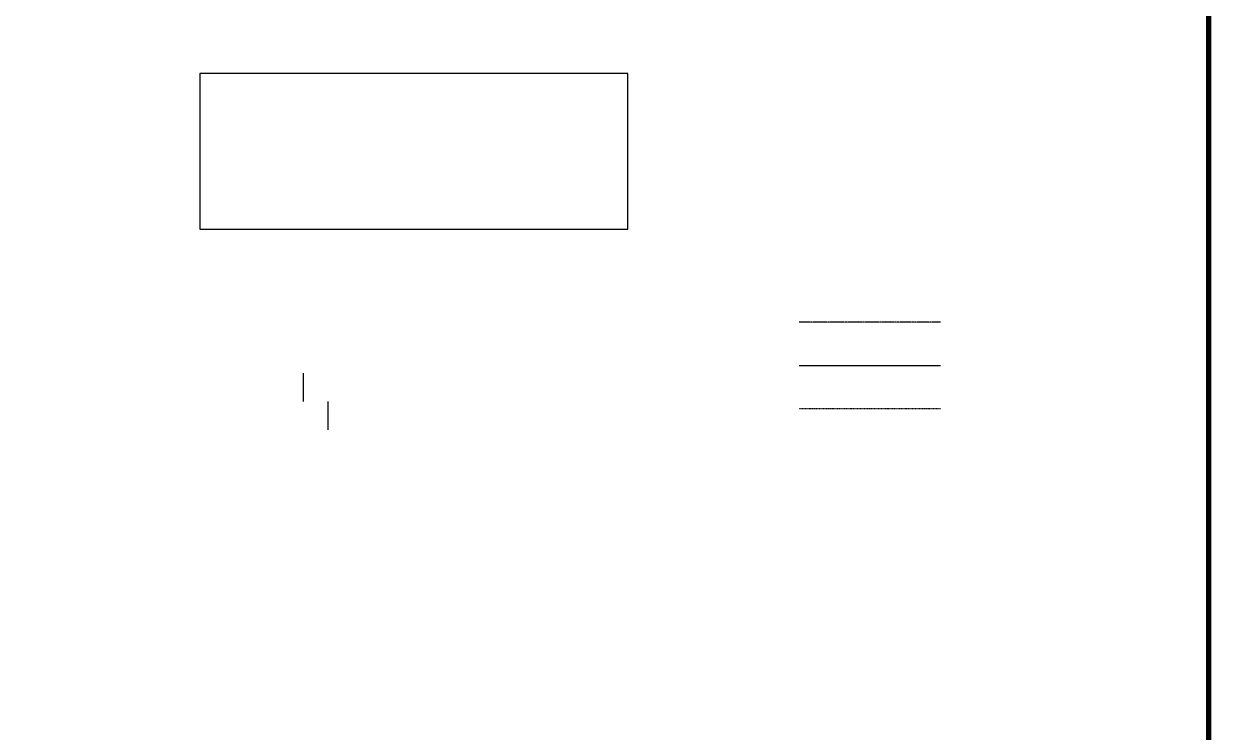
# Model space of a CAD drawing. Header units: feet. Extents: x 1407108 to 2957709, y -1501070 to -681589.
# Drawn here: x 1731210 to 1753588, y -800969 to -787609 of the extents above; entities that cross this region are included whole.
import ezdxf

# ---------------------------------------------------------------- set-up
doc = ezdxf.new("R2010")
doc.units = ezdxf.units.FT
doc.header["$LTSCALE"] = 13
doc.header["$MEASUREMENT"] = 0
for name, pattern in [('DASHED', [0.75, 0.5, -0.25]), ('DIVIDE', [1.25, 0.5, -0.25, 0, -0.25, 0, -0.25]), ('HIDDEN', [0.375, 0.25, -0.125])]:
    doc.linetypes.add(name, pattern=pattern)
doc.layers.get('0').update_dxf_attribs({"linetype": 'CONTINUOUS'})
for name, color, linetype in [('LINE', 7, 'CONTINUOUS'), ('PL', 5, 'CONTINUOUS'), ('SP', 220, 'CONTINUOUS')]:
    doc.layers.add(name, color=color, linetype=linetype)

msp = doc.modelspace()

# ---------------------------------------------------------------- linework, layer by layer
for p, q in [((1736476.5, -794198.4), (1736476.5, -794732.2)), ((1736939.6, -794732.2), (1736939.6, -795266))]:
    msp.add_line(p, q)
at = {"layer": 'LINE', "linetype": 'Continuous'}
msp.add_lwpolyline([(1734526.5, -791485.6), (1742594.6, -791485.6), (1742594.6, -788549.5), (1734526.5, -788549.5)], close=True, dxfattribs=at)
at = {"layer": 'PL', "color": 33, "linetype": 'DASHED', "const_width": 100}
msp.add_lwpolyline([(1682522.7, -847288.2), (1753538, -847288.2), (1753538, -756912.6), (1682522.7, -756912.6)], close=True, dxfattribs=at)
at = {"layer": 'SP', "color": 100, "linetype": 'HIDDEN'}
msp.add_line((1748483.6, -793233.5), (1745823.9, -793233.5), dxfattribs=at)
at = {"layer": 'SP', "color": 220}
msp.add_line((1748483.6, -794058), (1745823.9, -794058), dxfattribs=at)
at = {"layer": 'SP', "color": 50, "linetype": 'DIVIDE'}
msp.add_line((1748483.6, -794869.2), (1745823.9, -794869.2), dxfattribs=at)

doc.saveas('drawing.dxf')
